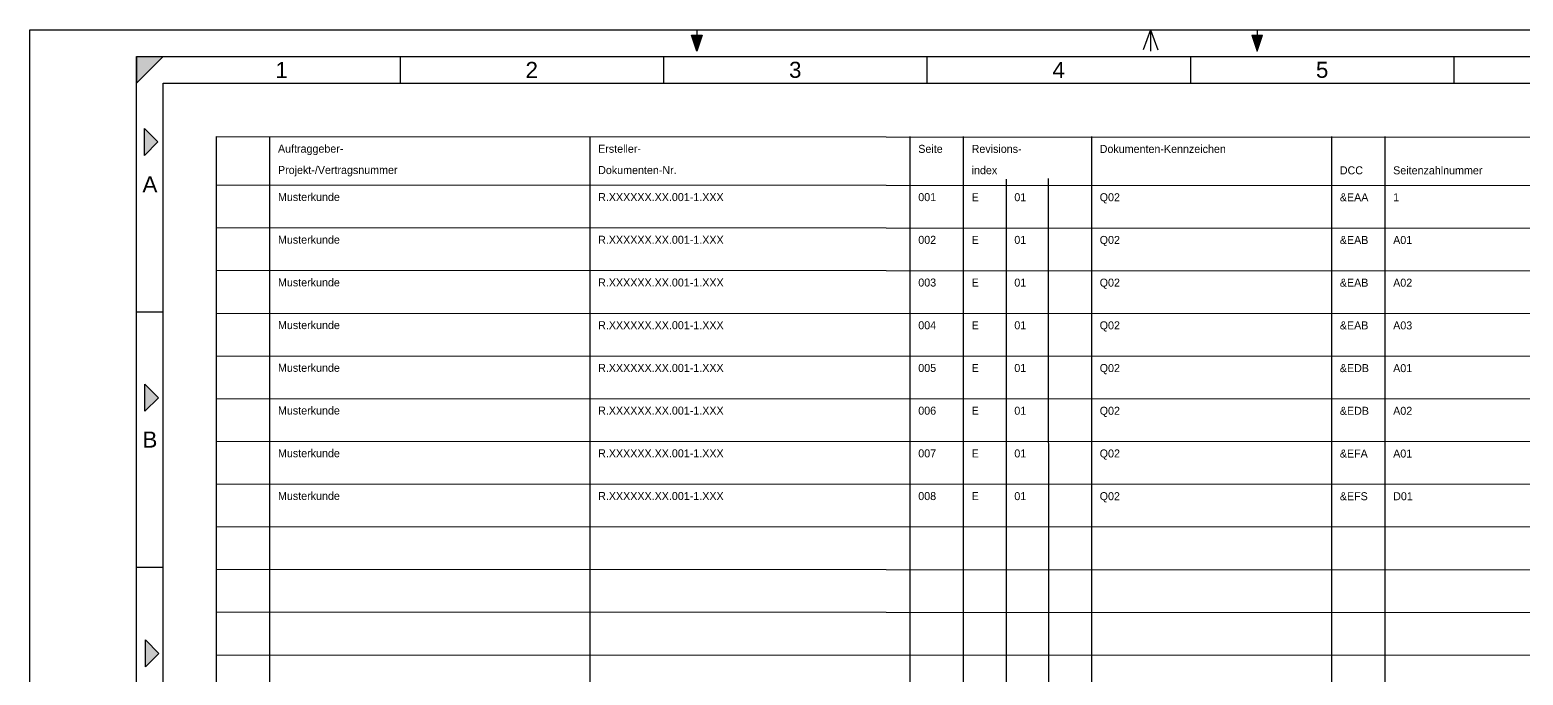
# Model space of a CAD drawing. Header units: millimetres. Extents: x 0 to 420, y 0 to 297.
# Drawn here: x 0 to 279.9, y 176.1 to 297 of the extents above; entities that cross this region are included whole.
import ezdxf

# ---------------------------------------------------------------- set-up
doc = ezdxf.new("R2010")
doc.units = ezdxf.units.MM
for name, color, linetype, true_color in [('Blatt beschnitten', 2, 'Continuous', 0xffff00), ('Einpassen', 1, 'Continuous', 0xff0000), ('Faltung Lochung', 3, 'Continuous', 0x00ff00), ('Rahmen Doppelt', 3, 'Continuous', 0x00ff00), ('Rahmen Raster', 3, 'Continuous', 0x00ff00), ('Rahmen Raster Text', 3, 'Continuous', 0x00ff00), ('Tabelle', 5, 'Continuous', 0x0000ff), ('Tabelle Text Vorgabe', 5, 'Continuous', 0x0000ff)]:
    doc.layers.add(name, color=color, linetype=linetype, true_color=true_color)
doc.styles.add('textstyle0', font='')
doc.styles.add('textstyle1', font='')
doc.styles.add('textstyle10', font='')
doc.styles.add('textstyle100', font='')
doc.styles.add('textstyle101', font='')
doc.styles.add('textstyle102', font='')
doc.styles.add('textstyle11', font='')
doc.styles.add('textstyle110', font='')
doc.styles.add('textstyle112', font='')
doc.styles.add('textstyle114', font='')
doc.styles.add('textstyle116', font='')
doc.styles.add('textstyle118', font='')
doc.styles.add('textstyle12', font='')
doc.styles.add('textstyle124', font='')
doc.styles.add('textstyle13', font='')
doc.styles.add('textstyle130', font='')
doc.styles.add('textstyle14', font='')
doc.styles.add('textstyle15', font='')
doc.styles.add('textstyle2', font='')
doc.styles.add('textstyle20', font='')
doc.styles.add('textstyle21', font='')
doc.styles.add('textstyle23', font='')
doc.styles.add('textstyle24', font='')
doc.styles.add('textstyle25', font='')
doc.styles.add('textstyle26', font='')
doc.styles.add('textstyle27', font='')
doc.styles.add('textstyle28', font='')
doc.styles.add('textstyle29', font='')
doc.styles.add('textstyle3', font='')
doc.styles.add('textstyle30', font='')
doc.styles.add('textstyle31', font='')
doc.styles.add('textstyle32', font='')
doc.styles.add('textstyle33', font='')
doc.styles.add('textstyle34', font='')
doc.styles.add('textstyle35', font='')
doc.styles.add('textstyle36', font='')
doc.styles.add('textstyle37', font='')
doc.styles.add('textstyle38', font='')
doc.styles.add('textstyle39', font='')
doc.styles.add('textstyle4', font='')
doc.styles.add('textstyle40', font='')
doc.styles.add('textstyle41', font='')
doc.styles.add('textstyle44', font='')
doc.styles.add('textstyle46', font='')
doc.styles.add('textstyle47', font='')
doc.styles.add('textstyle48', font='')
doc.styles.add('textstyle49', font='')
doc.styles.add('textstyle5', font='')
doc.styles.add('textstyle50', font='')
doc.styles.add('textstyle51', font='')
doc.styles.add('textstyle52', font='')
doc.styles.add('textstyle53', font='')
doc.styles.add('textstyle54', font='')
doc.styles.add('textstyle55', font='')
doc.styles.add('textstyle56', font='')
doc.styles.add('textstyle57', font='')
doc.styles.add('textstyle58', font='')
doc.styles.add('textstyle59', font='')
doc.styles.add('textstyle6', font='')
doc.styles.add('textstyle60', font='')
doc.styles.add('textstyle61', font='')
doc.styles.add('textstyle63', font='')
doc.styles.add('textstyle64', font='')
doc.styles.add('textstyle65', font='')
doc.styles.add('textstyle66', font='')
doc.styles.add('textstyle7', font='')
doc.styles.add('textstyle8', font='')
doc.styles.add('textstyle83', font='')
doc.styles.add('textstyle84', font='')
doc.styles.add('textstyle85', font='')
doc.styles.add('textstyle86', font='')
doc.styles.add('textstyle87', font='')
doc.styles.add('textstyle88', font='')
doc.styles.add('textstyle89', font='')
doc.styles.add('textstyle9', font='')
doc.styles.add('textstyle90', font='')
doc.styles.add('textstyle91', font='')
doc.styles.add('textstyle92', font='')
doc.styles.add('textstyle93', font='')
doc.styles.add('textstyle94', font='')
doc.styles.add('textstyle99', font='')
doc.styles.get('textstyle0').set_extended_font_data('FreeMono')
doc.styles.get('textstyle1').set_extended_font_data('FreeMono')
doc.styles.get('textstyle10').set_extended_font_data('FreeMono')
doc.styles.get('textstyle100').set_extended_font_data('FreeMono')
doc.styles.get('textstyle101').set_extended_font_data('FreeMono')
doc.styles.get('textstyle102').set_extended_font_data('FreeMono')
doc.styles.get('textstyle11').set_extended_font_data('FreeMono')
doc.styles.get('textstyle110').set_extended_font_data('Liberation Sans')
doc.styles.get('textstyle112').set_extended_font_data('Liberation Sans')
doc.styles.get('textstyle114').set_extended_font_data('Liberation Sans')
doc.styles.get('textstyle116').set_extended_font_data('Liberation Sans')
doc.styles.get('textstyle118').set_extended_font_data('Liberation Sans')
doc.styles.get('textstyle12').set_extended_font_data('FreeMono')
doc.styles.get('textstyle124').set_extended_font_data('Liberation Sans')
doc.styles.get('textstyle13').set_extended_font_data('FreeMono')
doc.styles.get('textstyle130').set_extended_font_data('Liberation Sans')
doc.styles.get('textstyle14').set_extended_font_data('FreeMono')
doc.styles.get('textstyle15').set_extended_font_data('FreeMono')
doc.styles.get('textstyle2').set_extended_font_data('FreeMono')
doc.styles.get('textstyle20').set_extended_font_data('FreeMono')
doc.styles.get('textstyle21').set_extended_font_data('FreeMono')
doc.styles.get('textstyle23').set_extended_font_data('FreeMono')
doc.styles.get('textstyle24').set_extended_font_data('FreeMono')
doc.styles.get('textstyle25').set_extended_font_data('FreeMono')
doc.styles.get('textstyle26').set_extended_font_data('FreeMono')
doc.styles.get('textstyle27').set_extended_font_data('FreeMono')
doc.styles.get('textstyle28').set_extended_font_data('FreeMono')
doc.styles.get('textstyle29').set_extended_font_data('FreeMono')
doc.styles.get('textstyle3').set_extended_font_data('FreeMono')
doc.styles.get('textstyle30').set_extended_font_data('FreeMono')
doc.styles.get('textstyle31').set_extended_font_data('FreeMono')
doc.styles.get('textstyle32').set_extended_font_data('FreeMono')
doc.styles.get('textstyle33').set_extended_font_data('FreeMono')
doc.styles.get('textstyle34').set_extended_font_data('FreeMono')
doc.styles.get('textstyle35').set_extended_font_data('FreeMono')
doc.styles.get('textstyle36').set_extended_font_data('FreeMono')
doc.styles.get('textstyle37').set_extended_font_data('FreeMono')
doc.styles.get('textstyle38').set_extended_font_data('FreeMono')
doc.styles.get('textstyle39').set_extended_font_data('FreeMono')
doc.styles.get('textstyle4').set_extended_font_data('FreeMono')
doc.styles.get('textstyle40').set_extended_font_data('FreeMono')
doc.styles.get('textstyle41').set_extended_font_data('FreeMono')
doc.styles.get('textstyle44').set_extended_font_data('FreeMono')
doc.styles.get('textstyle46').set_extended_font_data('FreeMono')
doc.styles.get('textstyle47').set_extended_font_data('FreeMono')
doc.styles.get('textstyle48').set_extended_font_data('FreeMono')
doc.styles.get('textstyle49').set_extended_font_data('FreeMono')
doc.styles.get('textstyle5').set_extended_font_data('FreeMono')
doc.styles.get('textstyle50').set_extended_font_data('FreeMono')
doc.styles.get('textstyle51').set_extended_font_data('FreeMono')
doc.styles.get('textstyle52').set_extended_font_data('FreeMono')
doc.styles.get('textstyle53').set_extended_font_data('FreeMono')
doc.styles.get('textstyle54').set_extended_font_data('FreeMono')
doc.styles.get('textstyle55').set_extended_font_data('FreeMono')
doc.styles.get('textstyle56').set_extended_font_data('FreeMono')
doc.styles.get('textstyle57').set_extended_font_data('FreeMono')
doc.styles.get('textstyle58').set_extended_font_data('FreeMono')
doc.styles.get('textstyle59').set_extended_font_data('FreeMono')
doc.styles.get('textstyle6').set_extended_font_data('FreeMono')
doc.styles.get('textstyle60').set_extended_font_data('FreeMono')
doc.styles.get('textstyle61').set_extended_font_data('FreeMono')
doc.styles.get('textstyle63').set_extended_font_data('FreeMono')
doc.styles.get('textstyle64').set_extended_font_data('FreeMono')
doc.styles.get('textstyle65').set_extended_font_data('FreeMono')
doc.styles.get('textstyle66').set_extended_font_data('FreeMono')
doc.styles.get('textstyle7').set_extended_font_data('FreeMono')
doc.styles.get('textstyle8').set_extended_font_data('FreeMono')
doc.styles.get('textstyle83').set_extended_font_data('FreeMono')
doc.styles.get('textstyle84').set_extended_font_data('FreeMono')
doc.styles.get('textstyle85').set_extended_font_data('FreeMono')
doc.styles.get('textstyle86').set_extended_font_data('FreeMono')
doc.styles.get('textstyle87').set_extended_font_data('FreeMono')
doc.styles.get('textstyle88').set_extended_font_data('FreeMono')
doc.styles.get('textstyle89').set_extended_font_data('FreeMono')
doc.styles.get('textstyle9').set_extended_font_data('FreeMono')
doc.styles.get('textstyle90').set_extended_font_data('FreeMono')
doc.styles.get('textstyle91').set_extended_font_data('FreeMono')
doc.styles.get('textstyle92').set_extended_font_data('FreeMono')
doc.styles.get('textstyle93').set_extended_font_data('FreeMono')
doc.styles.get('textstyle94').set_extended_font_data('FreeMono')
doc.styles.get('textstyle99').set_extended_font_data('FreeMono')

msp = doc.modelspace()

# ---------------------------------------------------------------- hatches: boundary and pattern name
at = {"layer": 'Einpassen'}
for points in [[(21.47, 273.47), (24, 276), (21.47, 278.53)], [(21.56, 225.56), (24.1, 228.1), (21.56, 230.63)], [(21.66, 177.66), (24.19, 180.2), (21.66, 182.73)]]:
    msp.add_hatch(color=256, dxfattribs=at).paths.add_polyline_path(points)
at = {"layer": 'Faltung Lochung'}
for points in [[(126, 296), (125, 293), (124, 296)], [(229, 296), (230, 293), (231, 296)]]:
    msp.add_hatch(color=256, dxfattribs=at).paths.add_polyline_path(points)
at = {"layer": 'Rahmen Raster Text'}
msp.add_hatch(color=256, dxfattribs=at).paths.add_polyline_path([(20, 292), (20, 287), (25, 292)])

# ---------------------------------------------------------------- linework, layer by layer
at = {"layer": 'Blatt beschnitten'}
for p, q in [((0, 297), (420, 297)), ((0, 0), (0, 297))]:
    msp.add_line(p, q, dxfattribs=at)
at = {"layer": 'Einpassen'}
for p, q in [((21.47, 273.47), (21.47, 278.53)), ((24, 276), (21.47, 278.53)), ((21.47, 273.47), (24, 276)), ((21.56, 225.56), (21.56, 230.63)), ((24.1, 228.1), (21.56, 230.63)), ((21.56, 225.56), (24.1, 228.1)), ((21.66, 177.66), (21.66, 182.73)), ((24.19, 180.2), (21.66, 182.73)), ((21.66, 177.66), (24.19, 180.2))]:
    msp.add_line(p, q, dxfattribs=at)
at = {"layer": 'Faltung Lochung'}
for p, q in [((125, 297), (125, 293)), ((125, 297), (125, 296)), ((210, 297), (208.63, 293.24)), ((210, 297), (210, 293)), ((210, 297), (211.37, 293.24)), ((230, 297), (230, 293)), ((230, 297), (230, 296)), ((124, 296), (126, 296)), ((125, 293), (124, 296)), ((126, 296), (125, 293)), ((229, 296), (231, 296)), ((229, 296), (230, 293)), ((230, 293), (231, 296))]:
    msp.add_line(p, q, dxfattribs=at)
at = {"layer": 'Rahmen Doppelt'}
for p, q in [((20, 292), (415, 292)), ((20, 5), (20, 292)), ((25, 287), (410, 287)), ((25, 25.96), (25, 287))]:
    msp.add_line(p, q, dxfattribs=at)
at = {"layer": 'Rahmen Raster'}
for p, q in [((69.38, 292), (69.38, 287)), ((118.75, 292), (118.75, 287)), ((168.12, 292), (168.12, 287)), ((217.5, 292), (217.5, 287)), ((266.88, 292), (266.88, 287)), ((20, 244.17), (25, 244.17)), ((20, 196.33), (25, 196.33))]:
    msp.add_line(p, q, dxfattribs=at)
at = {"layer": 'Rahmen Raster Text'}
for p, q in [((20, 292), (20, 287)), ((20, 292), (25, 292)), ((25, 292), (20, 287))]:
    msp.add_line(p, q, dxfattribs=at)
at = {"layer": 'Tabelle'}
for p, q in [((34.99, 35.96), (35, 277)), ((35, 277), (400.01, 276.88)), ((45, 36), (45, 277)), ((105, 36), (105, 277)), ((165, 36), (165, 277)), ((175, 36), (175, 277)), ((199, 36), (199, 277)), ((244, 36), (244, 277)), ((254, 36), (254, 277)), ((183, 36), (183.05, 269.03)), ((191, 36), (190.89, 269.13)), ((35, 267.96), (400.01, 267.84)), ((35, 259.96), (400.01, 259.84)), ((35, 251.96), (400.01, 251.84)), ((35, 243.96), (400.01, 243.84)), ((35, 235.96), (400.01, 235.84)), ((35, 227.96), (400.01, 227.84)), ((35, 219.96), (400.01, 219.84)), ((35, 211.96), (400.01, 211.84)), ((35, 203.96), (400.01, 203.84)), ((35, 195.96), (400.01, 195.84)), ((35, 187.96), (400.01, 187.84)), ((35, 179.96), (400.01, 179.84))]:
    msp.add_line(p, q, dxfattribs=at)

# ---------------------------------------------------------------- texts
at = {"layer": 'Rahmen Raster Text', "char_height": 3, "attachment_point": 5}
for s, insert, style in [('3', (143.44, 289.5), 'textstyle116'), ('1', (47.19, 289.5), 'textstyle118'), ('2', (94.06, 289.5), 'textstyle114'), ('4', (192.81, 289.5), 'textstyle110'), ('5', (242.19, 289.5), 'textstyle112'), ('A', (22.5, 268.08), 'textstyle130'), ('B', (22.5, 220.25), 'textstyle124')]:
    msp.add_mtext(s, dxfattribs=dict(at, insert=insert, style=style))
at = {"layer": 'Tabelle Text Vorgabe', "char_height": 1.5, "attachment_point": 1}
for s, insert, style in [('Auftraggeber-', (46.5, 275.5), 'textstyle101'), ('Ersteller-', (106.5, 275.48), 'textstyle102'), ('Seite', (166.5, 275.46), 'textstyle46'), ('Revisions-', (176.5, 275.46), 'textstyle47'), ('Dokumenten-Kennzeichen', (200.5, 275.45), 'textstyle33'), ('Projekt-/Vertragsnummer', (46.5, 271.51), 'textstyle99'), ('Dokumenten-Nr.', (106.5, 271.49), 'textstyle100'), ('index', (176.5, 271.47), 'textstyle32'), ('DCC', (245.5, 271.44), 'textstyle49'), ('Seitenzahlnummer', (255.5, 271.44), 'textstyle48'), ('Musterkunde', (46.5, 266.45), 'textstyle44'), ('R.XXXXXX.XX.001-1.XXX', (106.5, 266.43), 'textstyle36'), ('001', (166.5, 266.42), 'textstyle10'), ('E', (176.5, 266.41), 'textstyle5'), ('01', (184.5, 266.41), 'textstyle29'), ('Q02', (200.5, 266.4), 'textstyle21'), ('&EAA', (245.5, 266.39), 'textstyle20'), ('1', (255.5, 266.39), 'textstyle23'), ('Musterkunde', (46.5, 258.45), 'textstyle39'), ('R.XXXXXX.XX.001-1.XXX', (106.5, 258.43), 'textstyle13'), ('002', (166.5, 258.42), 'textstyle54'), ('E', (176.5, 258.41), 'textstyle3'), ('01', (184.5, 258.41), 'textstyle27'), ('Q02', (200.5, 258.4), 'textstyle61'), ('&EAB', (245.5, 258.39), 'textstyle89'), ('A01', (255.5, 258.39), 'textstyle92'), ('Musterkunde', (46.5, 250.45), 'textstyle34'), ('R.XXXXXX.XX.001-1.XXX', (106.5, 250.43), 'textstyle8'), ('003', (166.5, 250.42), 'textstyle50'), ('E', (176.5, 250.41), 'textstyle2'), ('01', (184.5, 250.41), 'textstyle26'), ('Q02', (200.5, 250.4), 'textstyle60'), ('&EAB', (245.5, 250.39), 'textstyle84'), ('A02', (255.5, 250.39), 'textstyle91'), ('Musterkunde', (46.5, 242.45), 'textstyle37'), ('R.XXXXXX.XX.001-1.XXX', (106.5, 242.43), 'textstyle11'), ('004', (166.5, 242.42), 'textstyle51'), ('E', (176.5, 242.41), 'textstyle1'), ('01', (184.5, 242.41), 'textstyle25'), ('Q02', (200.5, 242.4), 'textstyle56'), ('&EAB', (245.5, 242.39), 'textstyle83'), ('A03', (255.5, 242.39), 'textstyle94'), ('Musterkunde', (46.5, 234.45), 'textstyle40'), ('R.XXXXXX.XX.001-1.XXX', (106.5, 234.43), 'textstyle14'), ('005', (166.5, 234.42), 'textstyle65'), ('E', (176.5, 234.41), 'textstyle0'), ('01', (184.5, 234.41), 'textstyle24'), ('Q02', (200.5, 234.4), 'textstyle55'), ('&EDB', (245.5, 234.39), 'textstyle86'), ('A01', (255.5, 234.39), 'textstyle93'), ('Musterkunde', (46.5, 226.45), 'textstyle35'), ('R.XXXXXX.XX.001-1.XXX', (106.5, 226.43), 'textstyle9'), ('006', (166.5, 226.42), 'textstyle66'), ('E', (176.5, 226.41), 'textstyle7'), ('01', (184.5, 226.41), 'textstyle31'), ('Q02', (200.5, 226.4), 'textstyle57'), ('&EDB', (245.5, 226.39), 'textstyle85'), ('A02', (255.5, 226.39), 'textstyle88'), ('Musterkunde', (46.5, 218.45), 'textstyle38'), ('R.XXXXXX.XX.001-1.XXX', (106.5, 218.43), 'textstyle12'), ('007', (166.5, 218.42), 'textstyle63'), ('E', (176.5, 218.41), 'textstyle6'), ('01', (184.5, 218.41), 'textstyle30'), ('Q02', (200.5, 218.4), 'textstyle53'), ('&EFA', (245.5, 218.39), 'textstyle59'), ('A01', (255.5, 218.39), 'textstyle87'), ('Musterkunde', (46.5, 210.45), 'textstyle41'), ('R.XXXXXX.XX.001-1.XXX', (106.5, 210.43), 'textstyle15'), ('008', (166.5, 210.42), 'textstyle64'), ('E', (176.5, 210.41), 'textstyle4'), ('01', (184.5, 210.41), 'textstyle28'), ('Q02', (200.5, 210.4), 'textstyle52'), ('&EFS', (245.5, 210.39), 'textstyle58'), ('D01', (255.5, 210.39), 'textstyle90')]:
    msp.add_mtext(s, dxfattribs=dict(at, insert=insert, style=style))

doc.saveas('drawing.dxf')
